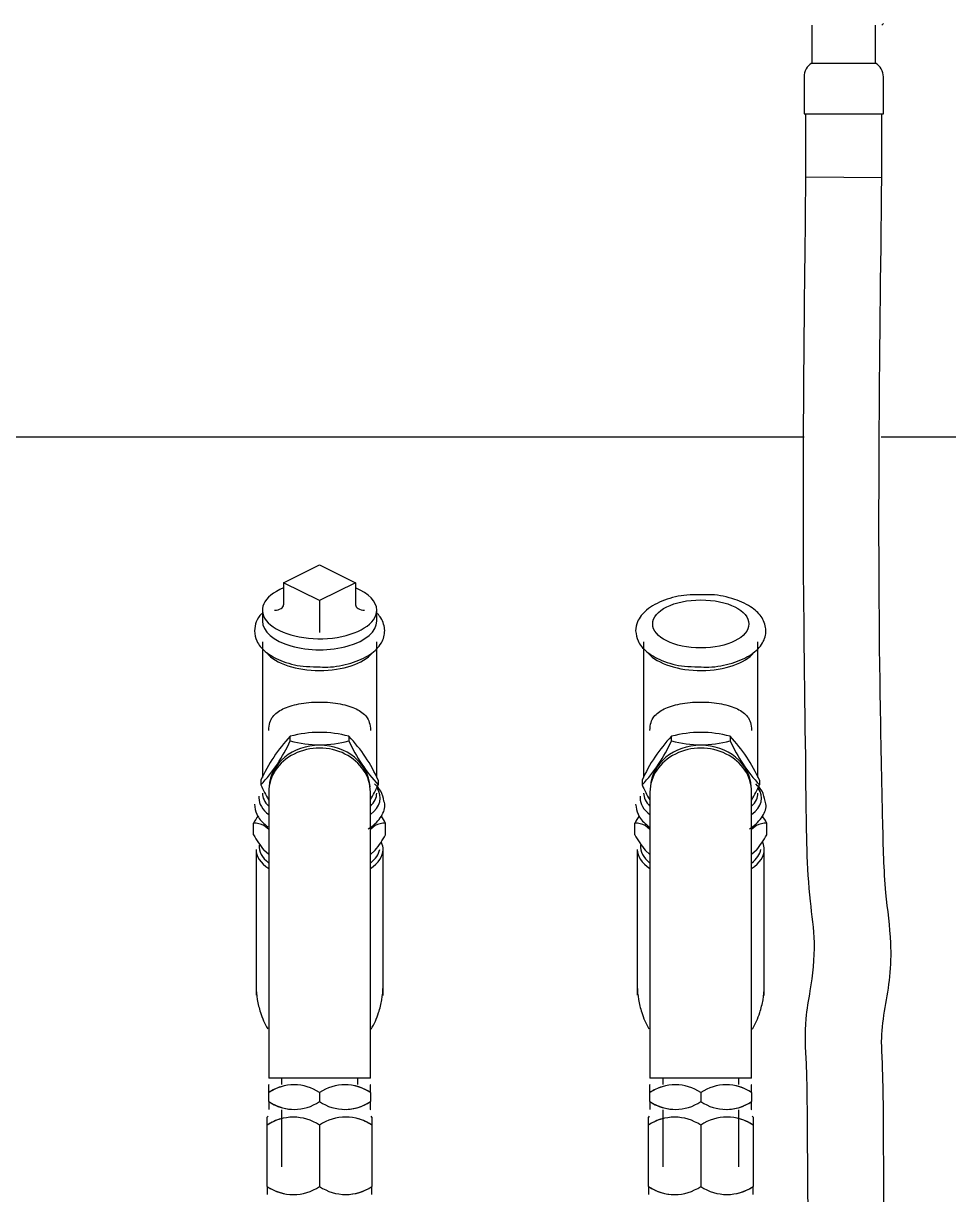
# Model space of a CAD drawing. Extents: x -681219 to -550379, y -242630 to -158199.
# Drawn here: x -624318.9 to -623941.4, y -171865.7 to -171387.9 of the extents above; entities that cross this region are included whole.
import ezdxf

# ---------------------------------------------------------------- set-up
doc = ezdxf.new("R2010")
doc.units = 0
doc.header["$LTSCALE"] = 1000
for name, color, linetype in [('DN15×600金属软管', 7, 'CONTINUOUS'), ('DN20×200_YJR3-4C', 7, 'CONTINUOUS'), ('GB3289.26内接头DN20', 7, 'CONTINUOUS'), ('GB3289.26内接头DN25', 7, 'CONTINUOUS'), ('GB3289.30堵头DN25', 7, 'CONTINUOUS'), ('SCTZ45000000', 7, 'CONTINUOUS'), ('SPTZ011001702', 7, 'CONTINUOUS'), ('SPTZ45_010109', 7, 'CONTINUOUS'), ('异径三通DN25×20_GB32', 7, 'CONTINUOUS')]:
    doc.layers.add(name, color=color, linetype=linetype)

msp = doc.modelspace()

# ---------------------------------------------------------------- linework, layer by layer
at = {"layer": 'DN15×600金属软管', "color": 7, "linetype": 'Continuous'}
for p, q in [((-623997.1545, -171388.5348), (-623997.1545, -171404.0868)), ((-623971.2345, -171404.0868), (-623971.2345, -171388.5348)), ((-623968.6425, -171388.5348), (-623967.9945, -171387.8868)), ((-623997.1545, -171404.0868), (-623971.2345, -171404.0868)), ((-624000.3945, -171409.6987), (-624000.3945, -171424.8228)), ((-623967.9945, -171424.8228), (-623967.9945, -171409.6987)), ((-624000.3945, -171424.8228), (-623967.9945, -171424.8228)), ((-623999.7465, -171424.8228), (-623999.7465, -171450.6556)), ((-623968.6425, -171450.83), (-623968.6425, -171424.8228)), ((-623984.1945, -171450.7428), (-623999.7465, -171450.6544)), ((-623968.6425, -171450.8312), (-623984.1945, -171450.7428))]:
    msp.add_line(p, q, dxfattribs=at)
for centre, start, end in [((-623993.9145, -171409.6987), 120, 180), ((-623974.4745, -171409.6987), 0, 60)]:
    msp.add_arc(centre, 6.48, start, end, dxfattribs=at)
for points, knots in [([(-623999.7418, -171450.2419), (-624000.4215, -171510.3914), (-624001.4037, -171588.0527), (-623999.7437, -171688.1574), (-623999.3689, -171737.6426), (-623995.5111, -171763.8139), (-623997.3311, -171779.8994), (-624000.5238, -171796.1856), (-623999.2219, -171814.8232), (-623999.1079, -171845.995), (-623998.2336, -171944.0978), (-623999.0378, -172024.7718), (-623999.7483, -172104.0699)], [0, 0, 0, 0, 0.25078951, 0.38758194, 0.45230698, 0.47809935, 0.50832471, 0.52595494, 0.55402024, 0.59331339, 0.66937928, 1, 1, 1, 1]), ([(-623968.6455, -172104.3405), (-623968.1092, -172042.0323), (-623967.3711, -171963.3217), (-623967.9251, -171863.6371), (-623967.956, -171819.6438), (-623969.2308, -171796.105), (-623965.0615, -171780.7759), (-623964.6361, -171760.7937), (-623967.7068, -171740.054), (-623968.4123, -171706.4619), (-623970.5832, -171608.3381), (-623969.5872, -171528.2876), (-623968.6398, -171450.5956)], [0, 0, 0, 0, 0.25979709, 0.39335785, 0.45023042, 0.4622424, 0.50114719, 0.52188242, 0.55354232, 0.59702739, 0.67604704, 1, 1, 1, 1])]:
    msp.add_open_spline(points, degree=3, knots=knots, dxfattribs=at)
at = {"layer": 'DN20×200_YJR3-4C', "color": 7, "linetype": 'Continuous'}
for p, q in [((-624219.0297, -171833.7108), (-624219.4185, -171834.0996)), ((-624219.4185, -171837.4077), (-624219.4185, -171834.0996)), ((-624176.6505, -171834.0996), (-624177.0393, -171833.7108)), ((-624176.6505, -171834.0996), (-624176.6505, -171837.4077)), ((-624063.5097, -171833.7108), (-624063.8985, -171834.0996)), ((-624063.8985, -171837.4077), (-624063.8985, -171834.0996)), ((-624021.1305, -171834.0996), (-624021.5193, -171833.7108)), ((-624021.1305, -171834.0996), (-624021.1305, -171837.4077)), ((-624219.4185, -171862.4139), (-624219.4185, -171837.4077)), ((-624198.0345, -171837.4077), (-624198.0345, -171862.4139)), ((-624176.6505, -171837.4077), (-624176.6505, -171862.4139)), ((-624063.8985, -171862.4139), (-624063.8985, -171837.4077)), ((-624042.5145, -171837.4077), (-624042.5145, -171862.4139)), ((-624021.1305, -171837.4077), (-624021.1305, -171862.4139)), ((-624219.4185, -171862.4139), (-624219.4185, -171865.722)), ((-624176.6505, -171865.722), (-624176.6505, -171862.4139)), ((-624063.8985, -171862.4139), (-624063.8985, -171865.722)), ((-624021.1305, -171865.722), (-624021.1305, -171862.4139))]:
    msp.add_line(p, q, dxfattribs=at)
for centre, radius, start, end in [((-624208.7265, -171853.2907), 19.1465, 56.052547, 123.947453), ((-624187.3425, -171853.2029), 19.0737, 55.905335, 124.094665), ((-624053.2065, -171853.2907), 19.1465, 56.052547, 123.947453), ((-624031.8225, -171853.2029), 19.0737, 55.905335, 124.094665), ((-624208.7265, -171853.2029), 19.0737, 105.179548, 124.094665), ((-624187.3425, -171853.2906), 19.1464, 56.052422, 75.175905), ((-624053.2065, -171853.2029), 19.0737, 105.179548, 124.094665), ((-624031.8225, -171853.2906), 19.1464, 56.052422, 75.175905), ((-624208.7265, -171846.531), 19.1465, 236.052547, 258.119604), ((-624208.7265, -171846.6187), 19.0737, 235.905335, 304.094665), ((-624187.3425, -171846.531), 19.1465, 236.052547, 303.947453), ((-624187.3425, -171846.531), 19.1464, 278.45665, 303.947578), ((-624053.2065, -171846.531), 19.1465, 236.052547, 262.87014), ((-624053.2065, -171846.6187), 19.0737, 235.905335, 304.094665), ((-624031.8225, -171846.531), 19.1465, 236.052547, 303.947453), ((-624031.8225, -171846.531), 19.1464, 278.45665, 303.947578)]:
    msp.add_arc(centre, radius, start, end, dxfattribs=at)
at = {"layer": 'GB3289.26内接头DN20', "color": 7, "linetype": 'Continuous'}
for p, q in [((-624210.0064, -171680.5949), (-624210.0064, -171678.7483)), ((-624186.0625, -171678.7483), (-624186.0625, -171680.5949)), ((-624054.4864, -171680.5949), (-624054.4864, -171678.7483)), ((-624030.5425, -171678.7483), (-624030.5425, -171680.5949)), ((-624221.9783, -171696.7062), (-624221.9783, -171698.5528)), ((-624174.0906, -171696.7062), (-624174.0906, -171698.5528)), ((-624066.4583, -171696.7062), (-624066.4583, -171698.5528)), ((-624018.5706, -171696.7062), (-624018.5706, -171698.5528)), ((-624213.5865, -171818.1588), (-624213.5865, -171820.7508)), ((-624182.4825, -171820.7508), (-624182.4825, -171818.1588)), ((-624058.0665, -171818.1588), (-624058.0665, -171820.7508)), ((-624026.9625, -171820.7508), (-624026.9625, -171818.1588)), ((-624218.6409, -171820.7508), (-624218.7705, -171820.8804)), ((-624218.7705, -171824.0883), (-624218.7705, -171820.8804)), ((-624218.7705, -171827.7814), (-624218.7705, -171824.0883)), ((-624198.0345, -171824.0883), (-624198.0345, -171827.7814)), ((-624177.2985, -171820.8804), (-624177.4281, -171820.7508)), ((-624177.2985, -171824.0883), (-624177.2985, -171820.8804)), ((-624177.2985, -171824.0883), (-624177.2985, -171827.7814)), ((-624063.1209, -171820.7508), (-624063.2505, -171820.8804)), ((-624063.2505, -171824.0883), (-624063.2505, -171820.8804)), ((-624063.2505, -171827.7814), (-624063.2505, -171824.0883)), ((-624042.5145, -171824.0883), (-624042.5145, -171827.7814)), ((-624021.7785, -171820.8804), (-624021.9081, -171820.7508)), ((-624021.7785, -171824.0883), (-624021.7785, -171820.8804)), ((-624021.7785, -171824.0883), (-624021.7785, -171827.7814)), ((-624218.7705, -171827.7814), (-624218.7705, -171830.9892)), ((-624177.2985, -171830.9892), (-624177.2985, -171827.7814)), ((-624063.2505, -171827.7814), (-624063.2505, -171830.9892)), ((-624021.7785, -171830.9892), (-624021.7785, -171827.7814)), ((-624213.5865, -171831.1188), (-624213.5865, -171854.4468)), ((-624177.4281, -171831.1188), (-624177.2985, -171830.9892)), ((-624058.0665, -171831.1188), (-624058.0665, -171854.4468)), ((-624026.9625, -171854.4468), (-624026.9625, -171831.1188)), ((-624021.9081, -171831.1188), (-624021.7785, -171830.9892))]:
    msp.add_line(p, q, dxfattribs=at)
for centre, radius, start, end in [((-624164.0078, -171722.3837), 63.4028, 136.510294, 156.109571), ((-624271.0412, -171652.8746), 67.0348, 317.046062, 335.573803), ((-624198.0345, -171722.8628), 45.7101, 74.816581, 105.183419), ((-624198.0345, -171636.4804), 45.7101, 254.816581, 285.183419), ((-624232.2178, -171722.4881), 63.5883, 23.919304, 43.460831), ((-624125.1129, -171652.9314), 66.9337, 204.412093, 222.968042), ((-624008.4878, -171722.3837), 63.4028, 136.510294, 156.109571), ((-624115.5212, -171652.8746), 67.0348, 317.046062, 335.573803), ((-624042.5145, -171722.8628), 45.7101, 74.816581, 105.183419), ((-624042.5145, -171636.4804), 45.7101, 254.816581, 285.183419), ((-624076.6978, -171722.4881), 63.5883, 23.919304, 43.460831), ((-623969.5929, -171652.9314), 66.9337, 204.412093, 222.968042), ((-624163.8512, -171672.7709), 63.5883, 203.919304, 210.073319), ((-624235.1254, -171670.8325), 67.0348, 329.722486, 335.573803), ((-624008.3312, -171672.7709), 63.5883, 203.919304, 210.073319), ((-624079.6054, -171670.8325), 67.0348, 329.722486, 335.573803), ((-624208.4025, -171839.4049), 18.4958, 55.905487, 124.094513), ((-624208.4025, -171839.405), 18.4959, 106.990865, 124.094383), ((-624187.6665, -171839.405), 18.4959, 55.905617, 124.094383), ((-624187.6665, -171839.405), 18.4958, 55.905585, 79.665742), ((-624052.8825, -171839.4049), 18.4958, 55.905487, 124.094513), ((-624052.8825, -171839.405), 18.4959, 106.990865, 124.094383), ((-624032.1465, -171839.405), 18.4959, 55.905617, 124.094383), ((-624032.1465, -171839.405), 18.4958, 55.905585, 79.665742), ((-624208.4025, -171812.4646), 18.4959, 235.905617, 266.802973), ((-624208.4025, -171812.4647), 18.4958, 235.905487, 304.094513), ((-624187.6665, -171812.4646), 18.4959, 235.905617, 304.094383), ((-624187.6665, -171812.4647), 18.4958, 267.337793, 304.094415), ((-624052.8825, -171812.4646), 18.4959, 235.905617, 266.802973), ((-624052.8825, -171812.4647), 18.4958, 235.905487, 304.094513), ((-624032.1465, -171812.4646), 18.4959, 235.905617, 304.094383), ((-624032.1465, -171812.4647), 18.4958, 267.337793, 304.094415)]:
    msp.add_arc(centre, radius, start, end, dxfattribs=at)
for centre, start_param, end_param in [((-624198.0345, -171700.2215), 0.05058325, 3.09100948), ((-624042.5145, -171700.2215), 0.05058302, 3.09100973)]:
    msp.add_ellipse(centre, major_axis=(20.6064, 0), ratio=0.8660254, start_param=start_param, end_param=end_param, dxfattribs=at)
at = {"layer": 'GB3289.26内接头DN25', "color": 7, "linetype": 'Continuous'}
for p, q in [((-624224.9713, -171718.8917), (-624224.9713, -171714.1432)), ((-624171.0976, -171718.8917), (-624171.0976, -171714.1432)), ((-624069.4513, -171718.8917), (-624069.4513, -171714.1432)), ((-624015.5776, -171718.8917), (-624015.5776, -171714.1432)), ((-624218.7705, -171716.8369), (-624220.7097, -171715.1574)), ((-624175.3592, -171715.1574), (-624177.2985, -171716.8369)), ((-624063.2505, -171716.8369), (-624065.1897, -171715.1574)), ((-624019.8392, -171715.1574), (-624021.7785, -171716.8369)), ((-624218.7705, -171726.9382), (-624220.7097, -171725.2588)), ((-624175.3592, -171725.2588), (-624177.2985, -171726.9382)), ((-624063.2505, -171726.9382), (-624065.1897, -171725.2588)), ((-624019.8392, -171725.2588), (-624021.7785, -171726.9382))]:
    msp.add_line(p, q, dxfattribs=at)
for centre, radius, start, end in [((-624183.5411, -171737.2635), 47.4449, 146.588943, 150.836087), ((-624224.9196, -171723.3861), 9.243, 62.905135, 90.320625), ((-624171.151, -171723.379), 9.2359, 89.668617, 117.105623), ((-624214.6465, -171738.6816), 49.9864, 29.399866, 33.238647), ((-624028.0211, -171737.2635), 47.4449, 146.588943, 150.836087), ((-624069.3996, -171723.3861), 9.243, 62.905135, 90.320625), ((-624015.631, -171723.379), 9.2359, 89.668617, 117.105623), ((-624059.1265, -171738.6816), 49.9864, 29.399866, 33.238647), ((-624183.5368, -171695.7685), 47.4501, 209.164422, 218.425913), ((-624213.715, -171694.9767), 48.8689, 321.708816, 330.700849), ((-624028.0168, -171695.7685), 47.4501, 209.164422, 218.425913), ((-624058.195, -171694.9767), 48.8689, 321.708816, 330.700849)]:
    msp.add_arc(centre, radius, start, end, dxfattribs=at)
at = {"layer": 'GB3289.30堵头DN25', "color": 7, "linetype": 'Continuous'}
for p, q in [((-624212.697, -171616.0654), (-624198.0345, -171608.7341)), ((-624198.0345, -171608.7341), (-624183.3719, -171616.0654)), ((-624198.0345, -171623.3967), (-624212.697, -171616.0654)), ((-624212.697, -171616.0654), (-624212.697, -171625.0444)), ((-624183.3719, -171616.0654), (-624198.0345, -171623.3967)), ((-624183.3719, -171616.0654), (-624183.3719, -171625.0444)), ((-624198.0345, -171623.3967), (-624198.0345, -171632.3757)), ((-624221.3625, -171627.2891), (-624221.3625, -171631.7786)), ((-624174.7065, -171631.7786), (-624174.7065, -171627.2891)), ((-624198.0345, -171632.3757), (-624198.0345, -171636.4532))]:
    msp.add_line(p, q, dxfattribs=at)
for centre, major_axis, ratio, start_param, end_param in [((-624198.0345, -171627.2891), (23.328, 0), 0.5, 2.25047015, 6.28318531), ((-624198.0345, -171627.2891), (23.328, 0), 0.5, 0, 0.89112251), ((-624216.3627, -171625.0444), (3.6656, 0), 0.61237244, 4.71238898, 6.28318531), ((-624179.7063, -171625.0444), (3.6656, 0), 0.61237244, 3.14159265, 4.71238898), ((-624198.0345, -171631.7786), (23.328, 0), 0.5, 3.14159265, 6.28318531)]:
    msp.add_ellipse(centre, major_axis=major_axis, ratio=ratio, start_param=start_param, end_param=end_param, dxfattribs=at)
at = {"layer": 'SCTZ45000000', "color": 7, "linetype": 'Continuous'}
for p, q in [((-624218.7705, -171701.5175), (-624218.7705, -171717.9501)), ((-624177.2985, -171717.9501), (-624177.2985, -171701.5175)), ((-624063.2505, -171701.5175), (-624063.2505, -171717.9501)), ((-624021.7785, -171717.9501), (-624021.7785, -171701.5175)), ((-624218.7705, -171717.9501), (-624218.7705, -171785.2923)), ((-624177.2985, -171785.2923), (-624177.2985, -171717.9501)), ((-624063.2505, -171717.9501), (-624063.2505, -171785.2923)), ((-624021.7785, -171785.2923), (-624021.7785, -171717.9501)), ((-624218.7705, -171785.2923), (-624218.7705, -171818.1588)), ((-624177.2985, -171818.1588), (-624177.2985, -171785.2923)), ((-624063.2505, -171785.2923), (-624063.2505, -171818.1588)), ((-624021.7785, -171818.1588), (-624021.7785, -171785.2923)), ((-624177.2985, -171818.1588), (-624218.7705, -171818.1588)), ((-624021.7785, -171818.1588), (-624063.2505, -171818.1588))]:
    msp.add_line(p, q, dxfattribs=at)
for centre in [(-624198.0345, -171701.5175), (-624042.5145, -171701.5175)]:
    msp.add_ellipse(centre, major_axis=(-20.736, 0), ratio=0.8660254, start_param=3.14159265, end_param=6.28318531, dxfattribs=at)
at = {"layer": 'SPTZ011001702', "color": 7, "linetype": 'Continuous'}
for p, q in [((-624000.354, -171556.6424), (-627322.5806, -171556.6424)), ((-623844.834, -171556.6424), (-623968.9595, -171556.6424))]:
    msp.add_line(p, q, dxfattribs=at)
for points, knots in [([(-624223.9545, -171780.0757), (-624223.9546, -171780.3214), (-624223.9521, -171780.5671), (-624223.9106, -171782.5925), (-624223.7413, -171784.368), (-624223.1398, -171787.9106), (-624222.7027, -171789.6892), (-624221.3896, -171793.721), (-624220.4211, -171795.954), (-624219.2037, -171798.0888)], [0.74568734, 0.74568734, 0.74568734, 0.74568734, 0.75, 0.75, 0.78125, 0.78125, 0.8125, 0.8125, 0.854321671, 0.854321671, 0.854321671, 0.854321671]), ([(-624176.9844, -171798.2941), (-624175.7277, -171796.1238), (-624174.7243, -171793.8414), (-624173.3878, -171789.7679), (-624172.9484, -171787.9961), (-624172.3401, -171784.4673), (-624172.1662, -171782.6977), (-624172.1176, -171780.6395), (-624172.1144, -171780.3557), (-624172.1146, -171780.0716)], [0.14484062, 0.14484062, 0.14484062, 0.14484062, 0.1875, 0.1875, 0.21875, 0.21875, 0.25, 0.25, 0.254988978, 0.254988978, 0.254988978, 0.254988978]), ([(-624068.4345, -171780.0757), (-624068.4346, -171780.3214), (-624068.4321, -171780.5671), (-624068.3906, -171782.5925), (-624068.2213, -171784.368), (-624067.6198, -171787.9106), (-624067.1827, -171789.6892), (-624065.8696, -171793.721), (-624064.9011, -171795.954), (-624063.6837, -171798.0888)], [0.74568734, 0.74568734, 0.74568734, 0.74568734, 0.75, 0.75, 0.78125, 0.78125, 0.8125, 0.8125, 0.854321671, 0.854321671, 0.854321671, 0.854321671]), ([(-624021.4644, -171798.2941), (-624020.2077, -171796.1238), (-624019.2043, -171793.8414), (-624017.8678, -171789.7679), (-624017.4284, -171787.9961), (-624016.8201, -171784.4673), (-624016.6462, -171782.6977), (-624016.5976, -171780.6395), (-624016.5944, -171780.3557), (-624016.5946, -171780.0716)], [0.14484062, 0.14484062, 0.14484062, 0.14484062, 0.1875, 0.1875, 0.21875, 0.21875, 0.25, 0.25, 0.254988978, 0.254988978, 0.254988978, 0.254988978])]:
    msp.add_open_spline(points, degree=3, knots=knots, dxfattribs=at)
at = {"layer": 'SPTZ45_010109', "color": 7, "linetype": 'Continuous'}
for p, q in [((-624223.9545, -171724.9352), (-624223.9545, -171784.3549)), ((-624172.1145, -171784.5115), (-624172.1145, -171724.9352)), ((-624068.4345, -171724.9352), (-624068.4345, -171784.3549)), ((-624016.5945, -171784.5115), (-624016.5945, -171724.9352))]:
    msp.add_line(p, q, dxfattribs=at)
for centre, major_axis, start_param, end_param in [((-624198.0345, -171723.8128), (24.624, 0), 3.08369665, 3.71121397), ((-624198.0345, -171724.9352), (25.92, 0), 0, 0.21773954), ((-624042.5145, -171723.8128), (24.624, 0), 3.08369665, 3.71121397), ((-624042.5145, -171724.9352), (25.92, 0), 0, 0.21773954), ((-624198.0345, -171724.9352), (25.92, 0), 3.14159265, 3.78509376), ((-624198.0345, -171724.9352), (25.92, 0), 5.6396842, 6.28318531), ((-624198.0345, -171723.8128), (24.624, 0), 5.71356399, 6.19163895), ((-624042.5145, -171724.9352), (25.92, 0), 3.14159265, 3.78509376), ((-624042.5145, -171724.9352), (25.92, 0), 5.6396842, 6.28318531), ((-624042.5145, -171723.8128), (24.624, 0), 5.71356399, 6.19163895)]:
    msp.add_ellipse(centre, major_axis=major_axis, ratio=0.5, start_param=start_param, end_param=end_param, dxfattribs=at)
at = {"layer": '异径三通DN25×20_GB32', "color": 7, "linetype": 'Continuous'}
for p, q in [((-624221.3625, -171640.2313), (-624221.3625, -171695.5063)), ((-624174.7065, -171695.5368), (-624174.7065, -171640.2313)), ((-624065.8425, -171640.2313), (-624065.8425, -171695.5063)), ((-624019.1865, -171695.5368), (-624019.1865, -171640.2313))]:
    msp.add_line(p, q, dxfattribs=at)
msp.add_ellipse((-624042.5145, -171632.901), major_axis=(19.6286, 0), ratio=0.5, dxfattribs=at)
for centre, major_axis, start_param, end_param in [((-624198.0345, -171640.2313), (23.328, 0), 3.53506502, 5.88971294), ((-624042.5145, -171640.2313), (23.328, 0), 3.54979091, 5.90393623), ((-624198.0345, -171703.9026), (-24.768, 0), 2.56295652, 3.47169676), ((-624042.5145, -171703.9026), (-24.768, 0), 2.56295652, 3.47169676), ((-624198.0345, -171703.9026), (-24.768, 0), 6.21942048, 6.28318531), ((-624198.0345, -171703.9026), (-24.768, 0), 0, 0.57863614), ((-624198.0345, -171701.8917), (23.328, 0), 3.14159265, 3.6174749), ((-624198.0345, -171701.8917), (23.328, 0), 5.80730306, 6.28318531), ((-624042.5145, -171703.9026), (-24.768, 0), 6.21942048, 6.28318531), ((-624042.5145, -171703.9026), (-24.768, 0), 0, 0.57863614), ((-624042.5145, -171701.8917), (23.328, 0), 3.14159265, 3.6174749), ((-624042.5145, -171701.8917), (23.328, 0), 5.80730306, 6.28318531)]:
    msp.add_ellipse(centre, major_axis=major_axis, ratio=0.5, start_param=start_param, end_param=end_param, dxfattribs=at)
for points, knots in [([(-624042.6313, -171621.052), (-624044.6671, -171621.0068), (-624049.5607, -171620.9416), (-624057.8186, -171623.0189), (-624064.6964, -171626.6783), (-624068.518, -171631.3619), (-624068.929, -171634.3428), (-624069.0825, -171635.7069)], [0, 0, 0, 0, 0.13881237, 0.38720968, 0.64262615, 0.86063682, 1, 1, 1, 1]), ([(-624043.4628, -171650.3527), (-624041.9098, -171650.4539), (-624037.4525, -171650.7132), (-624029.3376, -171649.0876), (-624021.7413, -171645.7414), (-624017.0244, -171641.1073), (-624015.4111, -171635.5415), (-624017.108, -171630.2933), (-624021.5134, -171625.9214), (-624028.4701, -171622.6019), (-624036.4109, -171620.8068), (-624041.0133, -171620.9795), (-624042.6313, -171621.052)], [0, 0, 0, 0, 0.05243251, 0.17439985, 0.29878016, 0.41201213, 0.50658126, 0.60560539, 0.70301684, 0.82055592, 0.94558989, 1, 1, 1, 1]), ([(-624221.6589, -171628.6806), (-624222.626, -171629.73), (-624224.12, -171631.9564), (-624224.449, -171634.3428), (-624224.6025, -171635.7069)], [0.713906797, 0.713906797, 0.713906797, 0.713906797, 0.860636824, 1, 1, 1, 1]), ([(-624198.9828, -171650.3527), (-624197.4298, -171650.4539), (-624192.9725, -171650.7132), (-624184.8576, -171649.0876), (-624177.2613, -171645.7414), (-624172.5444, -171641.1073), (-624170.9311, -171635.5415), (-624172.2956, -171631.3214), (-624173.9202, -171629.2136), (-624174.4511, -171628.6359)], [0, 0, 0, 0, 0.05243251, 0.174399853, 0.29878016, 0.412012131, 0.506581258, 0.605605394, 0.6460111, 0.6460111, 0.6460111, 0.6460111]), ([(-624224.6025, -171635.7069), (-624224.4031, -171637.2622), (-624223.9473, -171640.191), (-624220.2693, -171644.5599), (-624214.0269, -171648.108), (-624206.1273, -171650.3227), (-624201.0969, -171650.3577), (-624198.9828, -171650.3527)], [0, 0, 0, 0, 0.16258946, 0.35952551, 0.5936432, 0.85292211, 1, 1, 1, 1]), ([(-624069.0825, -171635.7069), (-624068.8831, -171637.2622), (-624068.4273, -171640.191), (-624064.7493, -171644.5599), (-624058.5069, -171648.108), (-624050.6073, -171650.3227), (-624045.5769, -171650.3577), (-624043.4628, -171650.3527)], [0, 0, 0, 0, 0.16258946, 0.35952551, 0.5936432, 0.85292211, 1, 1, 1, 1]), ([(-624218.7705, -171676.4043), (-624218.7703, -171675.1403), (-624218.6085, -171674.028), (-624218.0372, -171672.187), (-624217.6261, -171671.4207), (-624216.1212, -171669.4192), (-624214.7229, -171668.4084), (-624211.1938, -171666.7088), (-624209.0174, -171666.0204), (-624203.9388, -171665.0455), (-624201.0205, -171664.7676), (-624198.0345, -171664.7676)], [0.750170594, 0.750170594, 0.750170594, 0.750170594, 0.78125, 0.78125, 0.8125, 0.8125, 0.875, 0.875, 0.9375, 0.9375, 1, 1, 1, 1]), ([(-624198.0345, -171664.7676), (-624196.5415, -171664.7676), (-624195.0881, -171664.8346), (-624192.2536, -171665.0931), (-624190.8787, -171665.2864), (-624188.3412, -171665.7722), (-624187.1462, -171666.0703), (-624184.984, -171666.7477), (-624184.0087, -171667.1269), (-624182.2365, -171667.9787), (-624181.4388, -171668.4534), (-624180.0513, -171669.5022), (-624179.4538, -171670.0775), (-624178.4443, -171671.4174), (-624178.0341, -171672.1806), (-624177.4603, -171674.027), (-624177.2985, -171675.1182), (-624177.2985, -171676.405)], [0, 0, 0, 0, 0.03125, 0.03125, 0.0625, 0.0625, 0.09375, 0.09375, 0.125, 0.125, 0.15625, 0.15625, 0.1875, 0.1875, 0.21875, 0.21875, 0.24981682, 0.24981682, 0.24981682, 0.24981682]), ([(-624063.2505, -171676.4043), (-624063.2503, -171675.1403), (-624063.0885, -171674.028), (-624062.5172, -171672.187), (-624062.1061, -171671.4207), (-624060.6012, -171669.4192), (-624059.2029, -171668.4084), (-624055.6738, -171666.7088), (-624053.4974, -171666.0204), (-624048.4188, -171665.0455), (-624045.5005, -171664.7676), (-624042.5145, -171664.7676)], [0.750170594, 0.750170594, 0.750170594, 0.750170594, 0.78125, 0.78125, 0.8125, 0.8125, 0.875, 0.875, 0.9375, 0.9375, 1, 1, 1, 1]), ([(-624042.5145, -171664.7676), (-624041.0215, -171664.7676), (-624039.5681, -171664.8346), (-624036.7336, -171665.0931), (-624035.3587, -171665.2864), (-624032.8212, -171665.7722), (-624031.6262, -171666.0703), (-624029.464, -171666.7477), (-624028.4887, -171667.1269), (-624026.7165, -171667.9787), (-624025.9188, -171668.4534), (-624024.5313, -171669.5022), (-624023.9338, -171670.0775), (-624022.9243, -171671.4174), (-624022.5141, -171672.1806), (-624021.9403, -171674.027), (-624021.7785, -171675.1182), (-624021.7785, -171676.405)], [0, 0, 0, 0, 0.03125, 0.03125, 0.0625, 0.0625, 0.09375, 0.09375, 0.125, 0.125, 0.15625, 0.15625, 0.1875, 0.1875, 0.21875, 0.21875, 0.24981682, 0.24981682, 0.24981682, 0.24981682]), ([(-624171.7939, -171705.2688), (-624172.0828, -171703.726), (-624172.6124, -171701.2573), (-624174.5333, -171699.1115), (-624175.5968, -171698.203)], [0, 0, 0, 0, 0.170656405, 0.319206118, 0.319206118, 0.319206118, 0.319206118]), ([(-624016.2739, -171705.2688), (-624016.5628, -171703.726), (-624017.0924, -171701.2573), (-624019.0133, -171699.1115), (-624020.0768, -171698.203)], [0, 0, 0, 0, 0.170656405, 0.319206118, 0.319206118, 0.319206118, 0.319206118]), ([(-624178.1671, -171716.4873), (-624177.9315, -171716.3429), (-624175.703, -171714.9144), (-624172.714, -171711.8809), (-624170.992, -171707.5356), (-624171.6542, -171705.6573), (-624171.7939, -171705.2688)], [0.503970434, 0.503970434, 0.503970434, 0.503970434, 0.530776708, 0.763503196, 0.957871806, 1, 1, 1, 1]), ([(-624022.6471, -171716.4873), (-624022.4115, -171716.3429), (-624020.183, -171714.9144), (-624017.194, -171711.8809), (-624015.472, -171707.5356), (-624016.1342, -171705.6573), (-624016.2739, -171705.2688)], [0.503970434, 0.503970434, 0.503970434, 0.503970434, 0.530776708, 0.763503196, 0.957871806, 1, 1, 1, 1]), ([(-624224.6025, -171706.4161), (-624224.4031, -171707.9714), (-624223.9473, -171710.9014), (-624221.3874, -171713.9374), (-624219.4201, -171715.4638), (-624218.9798, -171715.7769)], [0, 0, 0, 0, 0.149968255, 0.331616912, 0.381106219, 0.381106219, 0.381106219, 0.381106219]), ([(-624069.0825, -171706.4161), (-624068.8831, -171707.9714), (-624068.4273, -171710.9014), (-624065.8674, -171713.9374), (-624063.9001, -171715.4638), (-624063.4598, -171715.7769)], [0, 0, 0, 0, 0.149968255, 0.331616912, 0.381106219, 0.381106219, 0.381106219, 0.381106219])]:
    msp.add_open_spline(points, degree=3, knots=knots, dxfattribs=at)

doc.saveas('drawing.dxf')
